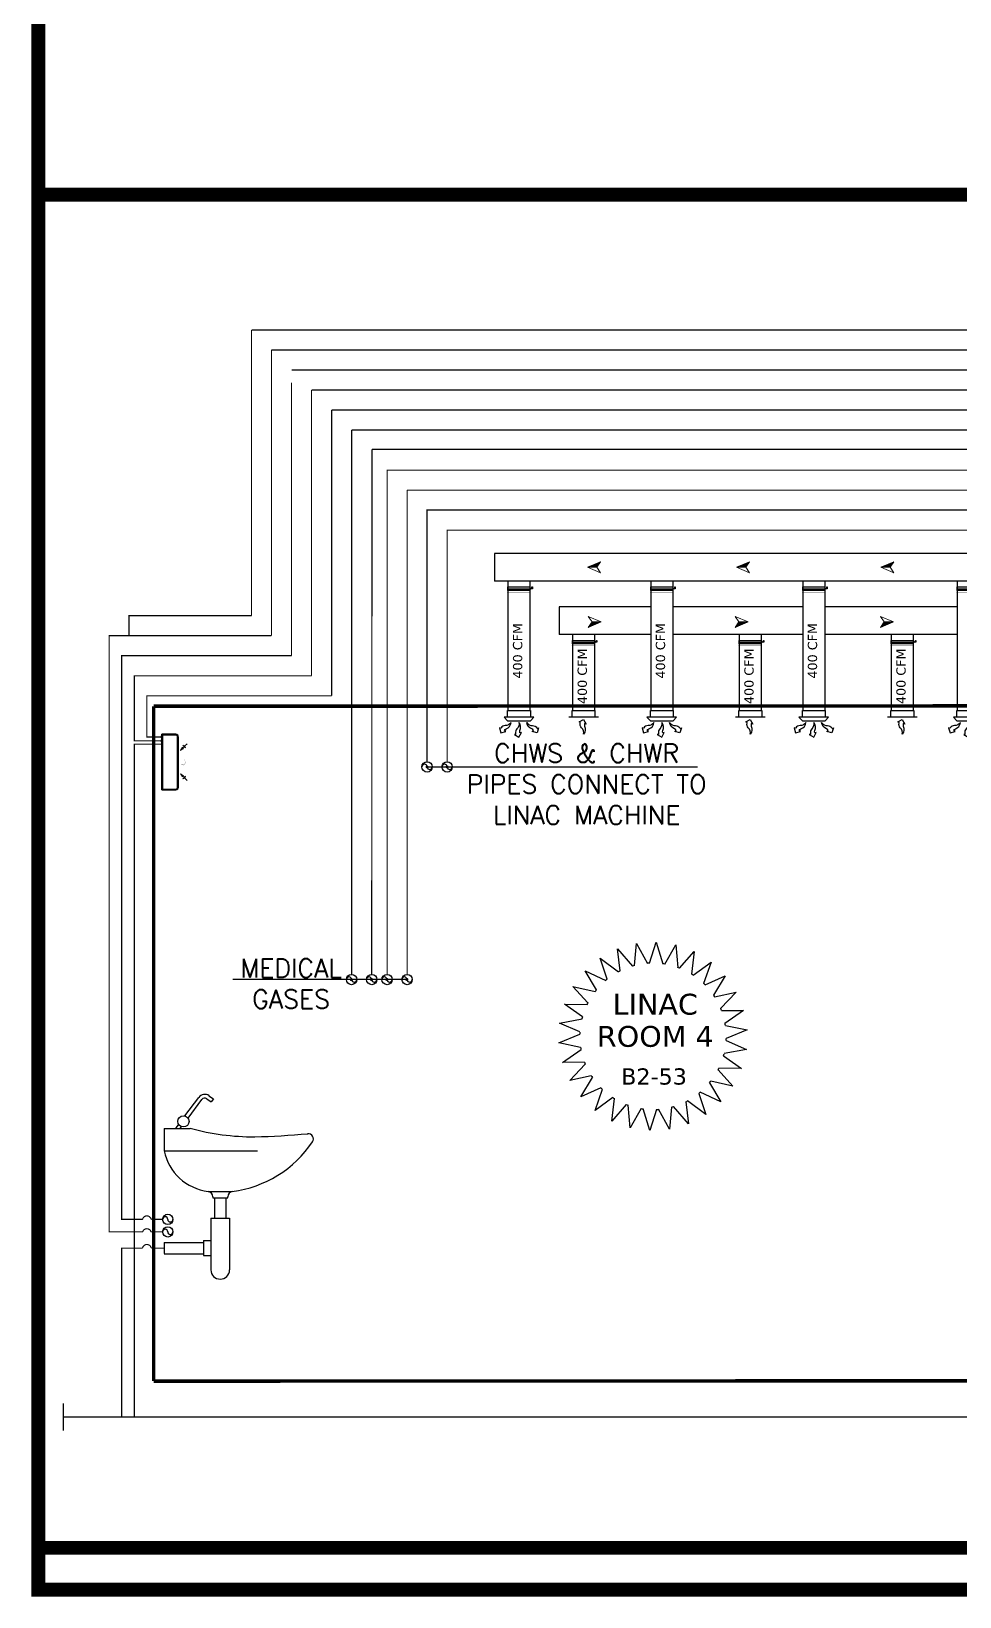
# Model space of a CAD drawing. Header units: inches. Extents: x -24112 to -17439, y -10663 to -8397.
# Drawn here: x -24112 to -23311, y -10663 to -9311 of the extents above; entities that cross this region are included whole.
import ezdxf
from ezdxf.enums import TextEntityAlignment as Align
from ezdxf.lldxf.tags import DXFTag

# ---------------------------------------------------------------- set-up
doc = ezdxf.new("R2010")
doc.units = ezdxf.units.IN
doc.header["$LTSCALE"] = 300
doc.header["$MEASUREMENT"] = 0
doc.linetypes.add('CONTINUÏUS', pattern=[0])
doc.layers.get('0').update_dxf_attribs({"linetype": 'CONTINUOUS'})
doc.layers.get('Defpoints').update_dxf_attribs({"color": 2, "linetype": 'CONTINUOUS'})
for name, color, linetype in [('A-TEXT', 252, 'CONTINUOUS'), ('AC-DIFFUSER', 2, 'CONTINUÏUS'), ('AC-EA-DUCT', 8, 'CONTINUOUS'), ('AC-FA-DUCT', 8, 'CONTINUOUS'), ('ch.w.ret.', 1, 'CONTINUOUS'), ('CI-PIPE', 153, 'CONTINUOUS'), ('DUCT TEXT', 3, 'CONTINUOUS'), ('E-FIX', 4, 'CONTINUOUS'), ('EAD', 30, 'CONTINUOUS'), ('FIXTURE', 1, 'CONTINUOUS'), ('M-AC-Grille', 3, 'CONTINUOUS'), ('M-TEXT', 3, 'CONTINUOUS'), ('NUMBERING', 5, 'CONTINUOUS'), ('P-N2O', 56, 'NO2_PIPE'), ('P-OX NEW', 180, 'OXYGEN_GAS'), ('P-VAC NEW', 211, 'VACCUM_GAS'), ('REF.PIPE', 5, 'CONTINUOUS'), ('SA-DIM', 3, 'CONTINUOUS'), ('SA-LEADER', 30, 'CONTINUOUS'), ('SA-MA', 60, 'CONTINUOUS'), ('VCD', 1, 'CONTINUOUS'), ('YH-CHWR', 4, 'CONTINUÏUS'), ('YH-CHWS', 6, 'CONTINUOUS')]:
    doc.layers.add(name, color=color, linetype=linetype)
for name, color, linetype, lineweight in [('PIPE HANGER', 1, 'CONTINUOUS', 5), ('Room Text', 7, 'CONTINUOUS', 5), ('S-A-DUCT', 3, 'CONTINUOUS', 15)]:
    doc.layers.add(name, color=color, linetype=linetype, lineweight=lineweight)
doc.styles.add('2nd Floor ELEC$0$SMC_DIMMING', font='simplex.shx', dxfattribs={"width": 0.8})
doc.styles.add('ROMANS', font='romans')
doc.styles.add('Verdana', font='verdana.ttf')
tags = doc.linetypes.add('CHLLID_WATER_RETURN', pattern='A,30.7,-5.08,["CHWR",Standard,S=2.54,R=0,X=-2.54,Y=-1.27],-10.46', length=46.24).pattern_tags.tags
tags[6] = DXFTag(74, 10)
tags = doc.linetypes.add('CHLLID_WATER_SUPPLY', pattern='A,30.7,-5.08,["CHWS",Standard,S=2.54,R=0,X=-2.54,Y=-1.27],-10.46', length=46.24).pattern_tags.tags
tags[6] = DXFTag(74, 10)
tags = doc.linetypes.add('CONDENSATE_DRAIN', pattern='A,0.5,-0.2,["CD",Standard,S=0.1,R=0,X=-0.1,Y=-0.05],-0.2', length=0.9).pattern_tags.tags
tags[6] = DXFTag(74, 10)
tags = doc.linetypes.add('COOL_WATER', pattern='A,0.5,-0.2,["CW",Standard,S=0.1,R=0,X=-0.1,Y=-0.05],-0.2', length=0.9).pattern_tags.tags
tags[6] = DXFTag(74, 10)
tags = doc.linetypes.add('DRAINE', pattern='A,0.5,-0.2,["D",Standard,S=0.1,R=0,X=-0.1,Y=-0.05],-0.2', length=0.9).pattern_tags.tags
tags[6] = DXFTag(74, 10)
tags = doc.linetypes.add('HOT_WATER_RETURN', pattern='A,0.5,-0.2,["HWR",Standard,S=0.1,R=0,X=-0.1,Y=-0.05],-0.2', length=0.9).pattern_tags.tags
tags[6] = DXFTag(74, 10)
tags = doc.linetypes.add('HOT_WATER_SUPPLY', pattern='A,0.5,-0.2,["HW",Standard,S=0.1,R=0,X=-0.1,Y=-0.05],-0.2', length=0.9).pattern_tags.tags
tags[6] = DXFTag(74, 10)
tags = doc.linetypes.add('MA_LINE', pattern='A,0.5,-0.2,["MA",Standard,S=0.1,R=0,X=-0.1,Y=-0.05],-0.25', length=0.95).pattern_tags.tags
tags[6] = DXFTag(74, 10)
doc.linetypes.add('NO2_PIPE', pattern='A,0.5,-0.2,["N2O",Standard,S=0.1,R=0,X=-0.1,Y=-0.05],-0.25', length=0.95)
doc.linetypes.add('OXYGEN_GAS', pattern='A,0.5,-0.2,["OX",Standard,S=0.1,R=0,X=-0.1,Y=-0.05],-0.2', length=0.9)
tags = doc.linetypes.add('REFRIGERANT_RETURN', pattern='A,0.5,-0.2,["RR",Standard,S=0.1,R=0,X=-0.1,Y=-0.05],-0.2', length=0.9).pattern_tags.tags
tags[6] = DXFTag(74, 10)
tags = doc.linetypes.add('REFRIGERANT_SUPPLY', pattern='A,0.5,-0.2,["RS",Standard,S=0.1,R=0,X=-0.1,Y=-0.05],-0.2', length=0.9).pattern_tags.tags
tags[6] = DXFTag(74, 10)
doc.linetypes.add('VACCUM_GAS', pattern='A,0.5,-0.2,["VAC",Standard,S=0.1,R=0,X=-0.1,Y=-0.05],-0.25', length=0.95)
doc.dimstyles.new('2nd Floor ELEC$0$SMC_DOT_1-8', dxfattribs={"dimscale": 4, "dimtxt": 2, "dimasz": 0.66, "dimexe": 1.8, "dimexo": 0.625, "dimgap": 0.9, "dimtad": 0, "dimtih": 1, "dimtoh": 1, "dimdec": 0, "dimzin": 0, "dimdsep": 46, "dimlunit": 3, "dimtxsty": '2nd Floor ELEC$0$SMC_DIMMING', "dimcen": 0.09, "dimclrd": 34, "dimclre": 34, "dimclrt": 123, "dimadec": 0, "dimazin": 0, "dimtfac": 1, "dimtdec": 0, "dimtofl": 0, "dimtmove": 0, "dimatfit": 3, "dimldrblk": '2nd Floor ELEC$0$SMC_DOT', "dimfxl": 1, "dimtolj": 1, "dimtzin": 0, "dimarcsym": 0})

# ---------------------------------------------------------------- blocks, each defined once
blk = doc.blocks.new('AROW')
h = blk.add_hatch()
h.set_pattern_fill('ANSI31,_O', color=8, scale=33.381621)
h.set_pattern_definition([(45, (-361.5264, -565.2318), (-2.950546, 2.950546), [])])
h.paths.add_polyline_path([(34, 0), (-34, 0), (-61, 40)])
for p, q in [((-34, 0), (-61, 40)), ((34, 0), (-61, 40)), ((-61, -40), (-34, 0)), ((-61, -40), (34, 0)), ((-34, 0), (34, 0))]:
    blk.add_line(p, q)
blk = doc.blocks.new('*U25')
at = {"linetype": 'Continuous'}
for points in [[(-18.75, -3.75), (-18.75, 3.75), (-45, 3.75), (-45, 37.5), (-52.5, 37.5), (-52.5, -3.75), (-18.75, -3.75)], [(482.6, 37.5), (0, 37.5), (0, -37.5), (482.6, -37.5)]]:
    blk.add_lwpolyline(points, close=True, dxfattribs=at)
at = {"linetype": 'Continuous', "const_width": 3.75}
blk.add_lwpolyline([(482.6, -75), (482.6, -75), (-18.75, -75), (0, -75), (0, 75), (-18.75, 75), (0, 75), (482.6, 75), (501.35, 75), (482.6, 75), (482.6, -75), (501.35, -75), (482.6, -75)], dxfattribs=at)
blk.add_lwpolyline([(0, -18.75), (0, 18.75), (-18.75, 18.75), (-18.75, -18.75)], close=True, dxfattribs=at)
at = {"linetype": 'Continuous'}
blk.add_lwpolyline([(482.6, 0), (0, 0)], dxfattribs=at)
blk = doc.blocks.new('sa')
at = {"color": 2, "ltscale": 10}
blk.add_lwpolyline([(402, 102), (439, 65), (439, 242), (262, 242), (299, 205, -0.193494), (225, 164, 0.295869), (0, 0, -0.253438), (222, 45, 0.276696), (384, 83)], format="xyb", close=True, dxfattribs=at)
blk = doc.blocks.new('SAG20')
at = {"layer": 'M-AC-Grille'}
for p, q in [((-325, -75), (325, -75)), ((-325, -75), (-250, -149)), ((250, -149), (-250, -149)), ((325, -75), (250, -149))]:
    blk.add_line(p, q, dxfattribs=at)
blk.add_lwpolyline([(250, -75), (250, 75), (-250, 75), (-250, -75)], dxfattribs=at)
for p, xscale, yscale, zscale, rotation in [((-172, -189), 0.6375000000000284, 0.6375000000000284, 0.6375000000000284, 196.1471408997782), ((0, -189), -0.6375000000000283, 0.6375, 0.6375, 118.8528591002218), ((172, -189), -0.6375000000000284, 0.6375000000000001, 0.6375, 163.8528591002218)]:
    blk.add_blockref('sa', p, dxfattribs=dict(at, xscale=xscale, yscale=yscale, zscale=zscale, rotation=rotation))
blk = doc.blocks.new('RAG48')
at = {"layer": 'M-AC-Grille'}
blk.add_line((-325, -75), (325, -75), dxfattribs=at)
blk.add_lwpolyline([(250, -75), (250, 75), (-250, 75), (-250, -75)], dxfattribs=at)
at = {"layer": 'M-AC-Grille', "xscale": 0.6375000000000415, "yscale": 0.6375000000000415, "zscale": 0.6375000000000415, "rotation": 61.14714089977676}
blk.add_blockref('sa', (0, -443), dxfattribs=at)
blk = doc.blocks.new('AIRFLOW')
at = {"color": 1, "const_width": 0.1}
blk.add_lwpolyline([(2.5, 2.5), (0, 2.5), (0, -2.5), (2.5, -2.5), (2.5, -3.75), (5, 0), (2.5, 3.75)], close=True, dxfattribs=at)
blk = doc.blocks.new('A$C527C2674')
h = blk.add_hatch(color=100)
edge = h.paths.add_edge_path()
edge.add_arc((-20.7, 4.2), 7.48, 52.227, 75.9678)
edge.add_line((-18.9, 11.5), (-17.5, 12.9))
edge.add_arc((-10.2, 14.7), 7.48, 194.0322, 217.773)
h = blk.add_hatch(color=100)
edge = h.paths.add_edge_path()
edge.add_arc((-20.7, -4.2), 7.48, 284.0322, 307.773)
edge.add_arc((-10.2, -14.7), 7.48, 142.227, 165.9678)
edge.add_line((-17.5, -12.9), (-18.9, -11.5))
at = {"color": 100, "linetype": 'Continuous', "lineweight": 15}
for p, q in [((-17.5, 12.9), (-18.9, 11.5)), ((-17.5, -12.9), (-18.9, -11.5))]:
    blk.add_line(p, q, dxfattribs=at)
at = {"color": 1, "linetype": 'Continuous', "lineweight": 15}
for points in [[(-18.2, 12.2), (-18.9, 12.9, 0.209972), (-20.6, 12.3, -0.048271), (-19.5, 13.5, 0.048271), (-18.3, 14.6, -0.209972), (-20, 14), (-21.8, 15.8)], [(-18.2, -12.2), (-18.9, -12.9, -0.209972), (-20.6, -12.3, 0.048271), (-19.5, -13.5, -0.048271), (-18.3, -14.6, 0.209972), (-20, -14), (-21.8, -15.8)]]:
    blk.add_lwpolyline(points, format="xyb", dxfattribs=at)
at = {"color": 100, "linetype": 'Continuous', "lineweight": 15}
for points in [[(-18.9, 11.5, -0.103961), (-16.1, 10.1, -0.103961), (-17.5, 12.9, -0.103961)], [(-18.9, -11.5, 0.103961), (-16.1, -10.1, 0.103961), (-17.5, -12.9, 0.103961)]]:
    blk.add_lwpolyline(points, format="xyb", dxfattribs=at)
at = {"layer": 'AC-FA-DUCT', "color": 1}
for p, q in [((-14.4, 21.6), (-14.4, -21.6)), ((0, 24), (-12.1, 24)), ((0, 24), (0, -24)), ((-12.1, -24), (-6.1, -24)), ((-6.1, -24), (0, -24))]:
    blk.add_line(p, q, dxfattribs=at)
at = {"layer": 'AC-FA-DUCT', "color": 7}
blk.add_lwpolyline([(-13.7, 21.6), (-13.7, -21.6, 0.414214), (-12.1, -23.3), (-0.7, -23.3), (-0.7, 23.3), (-12.1, 23.3, 0.414214)], format="xyb", close=True, dxfattribs=at)
at = {"layer": 'AC-FA-DUCT', "color": 2}
for points in [[(-0.7, -15.2), (-0.7, -15.8), (0.2, -15.8), (0.2, -15.2)], [(-0.7, -17.5), (-0.7, -19.2), (0.5, -19.2), (0.5, -17.5)], [(-0.7, -20.8), (-0.7, -22.5), (0.5, -22.5), (0.5, -20.8)]]:
    blk.add_lwpolyline(points, close=True, dxfattribs=at)
at = {"layer": 'AC-FA-DUCT', "color": 1}
for centre, start, end in [((-12.1, 21.6), 90, 180), ((-12.1, -21.6), 180, 270)]:
    blk.add_arc(centre, 2.36, start, end, dxfattribs=at)
at = {"layer": 'AC-EA-DUCT', "color": 1, "xscale": 0.8388157894736888, "yscale": 0.8388157894736888, "zscale": 0.8388157894736888, "rotation": 180}
blk.add_blockref('AIRFLOW', (-16.8, 0), dxfattribs=at)
blk = doc.blocks.new('WBP-SV')
at = {"layer": 'FIXTURE', "lineweight": -3}
for p, q in [((2.78, 33.66), (4.63, 36.14)), ((3.2, 33.38), (5.03, 35.84)), ((5.71, 35.95), (6.3, 35.54)), ((6, 36.36), (6.59, 35.95)), ((6.59, 35.95), (6.3, 35.54)), ((0, 32), (3.5, 32)), ((0, 32), (0, 29)), ((1.55, 32), (1.95, 32.54)), ((2.17, 32), (2.34, 32.23)), ((0, 29), (12.48, 29)), ((5.89, 23.55), (9.11, 23.57)), ((6.5, 22.86), (6.5, 22.73)), ((6.5, 22.73), (8.5, 22.73)), ((6.75, 22.73), (6.75, 20)), ((8.25, 22.73), (8.25, 20)), ((8.5, 22.73), (8.5, 22.87)), ((6.25, 20), (6.25, 13.1)), ((6.25, 20), (8.75, 20)), ((8.75, 20), (8.75, 13.1)), ((0, 16.75), (5.25, 16.75)), ((5.25, 17), (5.25, 15)), ((5.25, 17), (6.25, 17)), ((0, 15.25), (5.25, 15.25)), ((5.25, 15), (6.25, 15))]:
    blk.add_line(p, q, dxfattribs=at)
blk.add_circle((2.59, 32.93), 0.75, dxfattribs=at)
for centre, radius, start, end in [((5.43, 35.54), 1, 55.2012, 143.367), ((5.43, 35.54), 0.5, 55.2012, 143.367), ((12, 63.24), 32.37, 254.7703, 270.1893), ((7.16, 38.69), 15.25, 277.3423, 326.1557), ((8.6, 149.68), 118.87, 271.6928, 275.1072), ((19.24, 30.59), 0.7, 326.1557, 95.1072), ((6.79, 30.44), 6.94, 191.9471, 262.5341), ((5.8, 22.86), 0.7, 0, 82.5341), ((9.2, 22.87), 0.7, 97.3423, 180), ((7.5, 13.1), 1.25, 180, 0)]:
    blk.add_arc(centre, radius, start, end, dxfattribs=at)
blk = doc.blocks.new('2nd Floor ELEC$0$SMC_DOT')
at = {"color": 0, "linetype": 'ByBlock', "lineweight": -2}
blk.add_line((-0.5, 0), (-1, 0), dxfattribs=at)
at = {"color": 0, "linetype": 'ByBlock', "const_width": 0.5}
blk.add_lwpolyline([(-0.25, 0, 1), (0.25, 0, 1)], format="xyb", close=True, dxfattribs=at)
blk = doc.blocks.new('*U41')
at = {"lineweight": -3}
for p, q in [((-5.7, -8.8), (0, 9.4)), ((0, 9.4), (5.7, -9.4))]:
    blk.add_line(p, q, dxfattribs=at)
blk = doc.blocks.new('*U42')
at = {"layer": 'AC-DIFFUSER', "color": 0, "linetype": 'ByBlock', "lineweight": -2, "transparency": 16777216}
for p, rotation in [((-104754.6, -46180.6), 24.00000000000002), ((-104740.1, -46176.5), 11.99999999999999), ((-104710.2, -46177.7), 348.0000000000001), ((-104696.1, -46182.9), 336.0000000000001), ((-104779.5, -46197.2), 48.00000000000002), ((-104767.9, -46187.6), 36.00000000000003), ((-104683.3, -46190.9), 324.0000000000001), ((-104788.8, -46209.1), 60.00000000000001), ((-104672.6, -46201.4), 312.0000000000001), ((-104795.4, -46222.6), 72.00000000000003), ((-104664.2, -46213.9), 300.0000000000001), ((-104658.6, -46227.9), 288.0000000000001), ((-104799.1, -46237.1), 84.00000000000003), ((-104656, -46242.7), 276.0000000000001), ((-104799.7, -46252.2), 96), ((-104656.6, -46257.7), 264), ((-104797.2, -46267), 108), ((-104660.3, -46272.3), 252.0000000000001), ((-104791.6, -46281), 120), ((-104783.2, -46293.5), 132), ((-104667, -46285.8), 240), ((-104772.4, -46304), 144.0000000000001), ((-104687.9, -46307.3), 216), ((-104676.3, -46297.7), 228), ((-104759.7, -46312), 156.0000000000001), ((-104745.6, -46317.2), 168.0000000000001), ((-104730.7, -46319.4), 180), ((-104715.7, -46318.4), 192), ((-104701.2, -46314.3), 204)]:
    blk.add_blockref('*U41', p, dxfattribs=dict(at, rotation=rotation))
blk.add_blockref('*U41', (-104725.1, -46175.5), dxfattribs=at)
blk = doc.blocks.new('*U43')
at = {"lineweight": -3}
blk.add_arc((3.8, -63), 63.2, 92.6468, 94.2583, dxfattribs=at)
blk = doc.blocks.new('*U44')
at = {"layer": 'AC-DIFFUSER', "color": 0, "linetype": 'ByBlock', "lineweight": -2, "transparency": 16777216}
blk.add_blockref('*U43', (-104485.4, -46200.5), dxfattribs=at)
for p, rotation in [((-104472.2, -46201.1), 348.0000000000001), ((-104521.7, -46214.8), 36.00000000000004), ((-104510.7, -46207.5), 24.00000000000002), ((-104498.4, -46202.7), 12.00000000000005), ((-104459.5, -46204.4), 336.0000000000001), ((-104447.6, -46210.3), 324.0000000000001), ((-104531, -46224.2), 48.00000000000004), ((-104437.3, -46218.5), 312), ((-104428.9, -46228.7), 300.0000000000001), ((-104538.1, -46235.3), 60.00000000000001), ((-104422.8, -46240.4), 288.0000000000001), ((-104542.7, -46247.7), 72.00000000000003), ((-104419.3, -46253.2), 276.0000000000001), ((-104544.7, -46260.7), 84.00000000000004), ((-104418.5, -46266.3), 264), ((-104543.9, -46273.9), 96.00000000000004), ((-104420.5, -46279.4), 252), ((-104540.4, -46286.6), 108), ((-104425.1, -46291.8), 240), ((-104534.3, -46298.3), 120), ((-104525.9, -46308.5), 132), ((-104432.2, -46302.9), 228), ((-104515.6, -46316.8), 144.0000000000001), ((-104503.8, -46322.7), 156.0000000000001), ((-104452.5, -46319.6), 204), ((-104441.5, -46312.3), 216), ((-104491, -46326), 168.0000000000001), ((-104477.8, -46326.6), 180), ((-104464.8, -46324.4), 192)]:
    blk.add_blockref('*U43', p, dxfattribs=dict(at, rotation=rotation))

msp = doc.modelspace()

# ---------------------------------------------------------------- linework, layer by layer
at = {"layer": 'A-TEXT', "const_width": 3}
for points in [[(-22589, -9893.5), (-24006.4, -9894.1)], [(-24006.4, -9894.1), (-24006.4, -10476.9)], [(-24006.4, -10476.9), (-24006.4, -9894.1)], [(-22589, -10476.3), (-24006.4, -10476.9)]]:
    msp.add_lwpolyline(points, dxfattribs=at)
at = {"layer": 'ch.w.ret.', "linetype": 'HOT_WATER_SUPPLY', "lineweight": -3, "ltscale": 0.2}
msp.add_line((-23997.5, -10357.2), (-23997.5, -10366.8), dxfattribs=at)
at = {"layer": 'ch.w.ret.', "linetype": 'HOT_WATER_SUPPLY', "lineweight": -3, "ltscale": 0.25, "const_width": 1}
for points in [[(-23904.8, -9586.5), (-22647.1, -9586.5)], [(-23904.8, -9833.2), (-23904.8, -9586.5)], [(-24016.1, -10348), (-24044.9, -10348), (-24044.9, -9833.2), (-23904.8, -9833.2)], [(-23998.8, -10348), (-24008.6, -10348)]]:
    msp.add_lwpolyline(points, dxfattribs=at)
msp.add_lwpolyline([(-24016.1, -10348.4, -0.829654), (-24008.6, -10348.4, 0.634881)], format="xyb", dxfattribs=at)
at = {"layer": 'ch.w.ret.', "linetype": 'HOT_WATER_SUPPLY', "lineweight": -3, "ltscale": 0.2}
msp.add_circle((-23994.3, -10348), 4.46, dxfattribs=at)
for centre, start, end in [((-23996.5, -10348), 0, 180), ((-23992.1, -10348), 180, 0)]:
    msp.add_arc(centre, 2.23, start, end, dxfattribs=at)
at = {"layer": 'CI-PIPE', "linetype": 'DRAINE', "ltscale": 0.3, "const_width": 1}
for points in [[(-24034.1, -10507.9), (-24034.1, -10362), (-24016.1, -10362)], [(-24008.6, -10362), (-23997.5, -10362)]]:
    msp.add_lwpolyline(points, dxfattribs=at)
msp.add_lwpolyline([(-24016.1, -10362, -0.829654), (-24008.6, -10362, 0.634881)], format="xyb", dxfattribs=at)
at = {"layer": 'Defpoints', "lineweight": -3, "const_width": 12}
msp.add_lwpolyline([(-20090.2, -8402.5), (-24106.1, -8402.5), (-24106.1, -10657), (-20090.2, -10657)], close=True, dxfattribs=at)
at = {"layer": 'DUCT TEXT', "color": 253, "lineweight": -3, "const_width": 12}
for points in [[(-24106.1, -9452.3), (-20121.2, -9452.3)], [(-24106.1, -10620.8), (-20121.2, -10620.8)]]:
    msp.add_lwpolyline(points, dxfattribs=at)
at = {"layer": 'EAD', "lineweight": -3}
for p, q in [((-23577.4, -9808.3), (-23656.5, -9808.3)), ((-23446.2, -9808.3), (-23558.4, -9808.3)), ((-23312.9, -9808.3), (-23427.2, -9808.3)), ((-23577.4, -9832.3), (-23656.5, -9832.3)), ((-23652.1, -9832.3), (-23656.5, -9832.3)), ((-23446.2, -9832.3), (-23558.4, -9832.3)), ((-23312.9, -9832.3), (-23427.2, -9832.3))]:
    msp.add_line(p, q, dxfattribs=at)
at = {"layer": 'EAD'}
for p, q in [((-23644.9, -9832.3), (-23644.9, -9897.7)), ((-23625.9, -9832.3), (-23625.9, -9897.7)), ((-23501, -9832.3), (-23501, -9897.7)), ((-23482, -9832.3), (-23482, -9897.7)), ((-23369.8, -9832.3), (-23369.8, -9897.7)), ((-23350.8, -9832.3), (-23350.8, -9897.7))]:
    msp.add_line(p, q, dxfattribs=at)
at = {"layer": 'NUMBERING'}
for p, q in [((-23712.3, -9762.1), (-23712.3, -9786.1)), ((-23700.7, -9786.1), (-23700.7, -9897.7)), ((-23681.7, -9786.1), (-23681.7, -9897.7)), ((-23577.4, -9786.1), (-23577.4, -9897.7)), ((-23558.4, -9786.1), (-23558.4, -9897.7)), ((-23446.2, -9786.1), (-23446.2, -9897.7)), ((-23427.2, -9786.1), (-23427.2, -9897.7)), ((-23312.9, -9786.1), (-23312.9, -9897.7))]:
    msp.add_line(p, q, dxfattribs=at)
at = {"layer": 'NUMBERING', "lineweight": -3}
for p, q in [((-22800.4, -9762.2), (-23712.3, -9762.1)), ((-22776.4, -9786.2), (-23712.3, -9786.1))]:
    msp.add_line(p, q, dxfattribs=at)
at = {"layer": 'P-N2O', "ltscale": 0.25, "const_width": 1}
for points in [[(-23835.6, -10125.6), (-23835.6, -9655.6)], [(-23835.6, -9655.6), (-23174.5, -9655.6)]]:
    msp.add_lwpolyline(points, dxfattribs=at)
at = {"layer": 'P-N2O', "ltscale": 0.25}
for centre in [(-23770.5, -9946.5), (-23835.6, -10130.1)]:
    msp.add_circle(centre, 4.46, dxfattribs=at)
for centre, start, end in [((-23772.7, -9946.5), 0, 180), ((-23768.2, -9946.5), 180, 0), ((-23837.8, -10130.1), 0, 180), ((-23833.4, -10130.1), 180, 0)]:
    msp.add_arc(centre, 2.23, start, end, dxfattribs=at)
at = {"layer": 'P-OX NEW', "ltscale": 0.25, "const_width": 1}
for points in [[(-23787.7, -9707.5), (-23174.5, -9707.5)], [(-23787.7, -10125.6), (-23787.7, -9707.5)]]:
    msp.add_lwpolyline(points, dxfattribs=at)
at = {"layer": 'P-OX NEW', "ltscale": 0.25}
msp.add_circle((-23787.7, -10130.1), 4.46, dxfattribs=at)
for centre, start, end in [((-23790, -10130.1), 0, 180), ((-23785.5, -10130.1), 180, 0)]:
    msp.add_arc(centre, 2.23, start, end, dxfattribs=at)
at = {"layer": 'P-VAC NEW', "ltscale": 0.25, "const_width": 1}
for points in [[(-23818.3, -10125.6), (-23818, -9672.3)], [(-23818, -9672.3), (-23818, -9672.3), (-23818, -9672.3), (-23174.4, -9672.3)]]:
    msp.add_lwpolyline(points, dxfattribs=at)
at = {"layer": 'P-VAC NEW', "ltscale": 0.25}
for centre in [(-23753.2, -9946.5), (-23818.3, -10130.1)]:
    msp.add_circle(centre, 4.46, dxfattribs=at)
for centre, start, end in [((-23755.4, -9946.5), 0, 180), ((-23750.9, -9946.5), 180, 0), ((-23820.6, -10130.1), 0, 180), ((-23816.1, -10130.1), 180, 0)]:
    msp.add_arc(centre, 2.23, start, end, dxfattribs=at)
at = {"layer": 'REF.PIPE', "linetype": 'REFRIGERANT_SUPPLY', "ltscale": 0.25, "const_width": 1}
for points in [[(-23870.2, -9867.8), (-23870.2, -9621)], [(-23870.2, -9621), (-22862.3, -9621)], [(-23870.2, -9867.8), (-24023.2, -9867.8), (-24023.2, -9918.3), (-24023.2, -9924), (-24000, -9924)]]:
    msp.add_lwpolyline(points, dxfattribs=at)
at = {"layer": 'REF.PIPE', "linetype": 'REFRIGERANT_RETURN', "ltscale": 0.25, "const_width": 1}
for points in [[(-23852.9, -9638.3), (-23163.7, -9638.3)], [(-23852.9, -9885.1), (-23852.9, -9638.3)], [(-24000, -9920.7), (-24012.4, -9920.7), (-24012.4, -9885.1), (-24007.6, -9885.1), (-23852.9, -9885.1)]]:
    msp.add_lwpolyline(points, dxfattribs=at)
at = {"layer": 'SA-LEADER', "lineweight": -3}
msp.add_line((-23656.5, -9808.3), (-23656.5, -9832.3), dxfattribs=at)
at = {"layer": 'SA-LEADER', "color": 11, "linetype": 'HOT_WATER_RETURN', "lineweight": -3, "ltscale": 0.25, "true_color": 0xf27172, "const_width": 1}
for points in [[(-23922, -9569.2), (-22664.4, -9569.2)], [(-23922, -9815.9), (-23922, -9569.2)], [(-24027.8, -9833.2), (-24027.8, -9815.9), (-23922, -9815.9)]]:
    msp.add_lwpolyline(points, dxfattribs=at)
at = {"layer": 'SA-LEADER', "linetype": 'CONDENSATE_DRAIN', "lineweight": -3, "ltscale": 0.25, "const_width": 1}
for points in [[(-23999.7, -9926.9), (-23999.7, -9926.9), (-24023.2, -9926.8), (-24023.2, -9930.7)], [(-24023.2, -9930.7), (-24023.2, -10507.9)]]:
    msp.add_lwpolyline(points, dxfattribs=at)
at = {"layer": 'SA-LEADER', "color": 105, "linetype": 'DRAINE', "lineweight": -3, "const_width": 1}
msp.add_lwpolyline([(-24084.5, -10496.1), (-24084.5, -10519.7)], dxfattribs=at)
at = {"layer": 'SA-LEADER', "color": 105, "linetype": 'DRAINE', "lineweight": -3, "ltscale": 0.25, "const_width": 1}
msp.add_lwpolyline([(-20615.2, -10507.9), (-24084.5, -10507.9)], dxfattribs=at)
at = {"layer": 'SA-MA', "linetype": 'MA_LINE', "ltscale": 0.25, "const_width": 1}
msp.add_lwpolyline([(-23805, -10125.6), (-23805, -9690.2), (-23174.5, -9690.2)], dxfattribs=at)
at = {"layer": 'SA-MA', "linetype": 'MA_LINE', "ltscale": 0.25}
msp.add_circle((-23805, -10130.1), 4.46, dxfattribs=at)
for centre, start, end in [((-23807.3, -10130.1), 0, 180), ((-23802.8, -10130.1), 180, 0)]:
    msp.add_arc(centre, 2.23, start, end, dxfattribs=at)
at = {"layer": 'YH-CHWR', "linetype": 'COOL_WATER', "ltscale": 0.25, "const_width": 1}
for points in [[(-22851.6, -9603.7), (-23887.5, -9603.7)], [(-23887.5, -9603.7), (-23887.5, -9603.7)], [(-23887.5, -9850.5), (-23887.5, -9614.8)], [(-24016.1, -10337.2), (-24034.1, -10337.2), (-24034.1, -9850.5), (-23887.5, -9850.5)], [(-23998.8, -10337.2), (-24008.6, -10337.2)]]:
    msp.add_lwpolyline(points, dxfattribs=at)
at = {"layer": 'YH-CHWR', "linetype": 'CHLLID_WATER_RETURN', "ltscale": 0.009, "const_width": 1}
msp.add_lwpolyline([(-23770.5, -9942), (-23770.5, -9724.7), (-23174.5, -9724.7)], dxfattribs=at)
at = {"layer": 'YH-CHWR', "linetype": 'COOL_WATER', "ltscale": 0.25, "const_width": 1}
msp.add_lwpolyline([(-24016.1, -10337.3, -0.829654), (-24008.6, -10337.3, 0.634881)], format="xyb", dxfattribs=at)
at = {"layer": 'YH-CHWR', "linetype": 'COOL_WATER', "ltscale": 0.2}
msp.add_circle((-23994.3, -10337.2), 4.46, dxfattribs=at)
for centre, start, end in [((-23996.5, -10337.2), 0, 180), ((-23992.1, -10337.2), 180, 0)]:
    msp.add_arc(centre, 2.23, start, end, dxfattribs=at)
at = {"layer": 'YH-CHWS', "linetype": 'CHLLID_WATER_SUPPLY', "ltscale": 0.009, "const_width": 1}
msp.add_lwpolyline([(-23753.2, -9942), (-23753.2, -9742), (-23174.5, -9742)], dxfattribs=at)

# ---------------------------------------------------------------- block references
at = {"layer": 'AC-DIFFUSER', "lineweight": -3}
for name, p in [('*U42', (81152.4, 36068.3)), ('*U44', (80906.1, 36084.4))]:
    msp.add_blockref(name, p, dxfattribs=at)
at = {"layer": 'E-FIX', "rotation": 180}
msp.add_blockref('A$C527C2674', (-23999.5, -9942.3), dxfattribs=at)
at = {"layer": 'FIXTURE', "ltscale": 0.05, "xscale": 6.462573255814143, "yscale": 6.462573255814143, "zscale": 6.462573255814143}
msp.add_blockref('WBP-SV', (-23997.5, -10465.4), dxfattribs=at)
at = {"layer": 'PIPE HANGER', "xscale": -0.1181102362204724, "yscale": 0.1181102362204724, "zscale": 0.1181102362204724}
for p in [(-23627.9, -9774.1), (-23499.3, -9774.1), (-23374.7, -9774.1)]:
    msp.add_blockref('AROW', p, dxfattribs=at)
at = {"layer": 'PIPE HANGER', "xscale": -0.1181102362204724, "yscale": 0.1181102362204724, "zscale": 0.1181102362204724, "rotation": 180}
for p in [(-23624.1, -9821.3), (-23497.3, -9821.3), (-23371.9, -9821.3)]:
    msp.add_blockref('AROW', p, dxfattribs=at)
at = {"layer": 'SA-DIM', "xscale": -0.03937007874015748, "yscale": 0.03937007874015748, "zscale": 0.03937007874015748}
for p in [(-23691.2, -9900.7), (-23567.9, -9900.7), (-23436.7, -9900.7), (-23303.4, -9900.7)]:
    msp.add_blockref('SAG20', p, dxfattribs=at)
at = {"layer": 'SA-LEADER', "lineweight": -3, "xscale": -0.03937007874015748, "yscale": 0.03937007874015748, "zscale": 0.03937007874015748}
for p in [(-23635.4, -9900.7), (-23491.5, -9900.7), (-23360.3, -9900.7)]:
    msp.add_blockref('RAG48', p, dxfattribs=at)
at = {"layer": 'VCD', "ltscale": 100, "xscale": -0.03937007874015748, "yscale": 0.03937007874015748, "zscale": 0.03937007874015748}
for p in [(-23681.7, -9792.6), (-23558.4, -9792.6), (-23427.2, -9792.6), (-23293.9, -9792.6), (-23625.9, -9838.7), (-23482, -9838.7), (-23350.8, -9838.7)]:
    msp.add_blockref('*U25', p, dxfattribs=at)

# ---------------------------------------------------------------- texts
at = {"layer": 'M-TEXT', "color": 7, "lineweight": -3, "char_height": 16, "attachment_point": 2, "style": 'ROMANS'}
for s, insert, width in [('CHWS & CHWR PIPES CONNECT TO LINAC MACHINE', (-23632.8, -9926.7), 233.886), ('MEDICAL GASES', (-23887.9, -10112.3), 43.537)]:
    msp.add_mtext(s, dxfattribs=dict(at, insert=insert, width=width))
at = {"layer": 'Room Text', "style": 'Verdana'}
msp.add_text('B2-53', height=14, dxfattribs=at).set_placement((-23574.6, -10213.8), align=Align.MIDDLE_CENTER)
at = {"layer": 'Room Text', "lineweight": -3, "insert": (-23573.5, -10142.4), "char_height": 18, "width": 127.009, "attachment_point": 2, "line_spacing_factor": 0.926111, "style": 'Verdana'}
msp.add_mtext('LINAC ROOM 4', dxfattribs=at)
at = {"layer": 'S-A-DUCT', "lineweight": -3, "char_height": 8, "width": 58.879, "attachment_point": 7, "rotation": 90, "line_spacing_factor": 0.755801, "style": 'Verdana'}
for insert in [(-23688.2, -9870.2), (-23564.9, -9870.2), (-23433.7, -9870.2), (-23632.4, -9892.2), (-23488.5, -9892.2), (-23357.3, -9892.2)]:
    msp.add_mtext('400 CFM', dxfattribs=dict(at, insert=insert))

# ---------------------------------------------------------------- leaders
at = {"layer": 'SA-LEADER', "lineweight": -3}
for points in [[(-23770.5, -9946.5), (-23537.2, -9946.5)], [(-23753.2, -9946.5), (-23643.3, -9946.5)], [(-23818.6, -10130), (-23938.2, -10130.1)], [(-23835.9, -10130.1), (-23938.2, -10130.1)], [(-23805.3, -10130), (-23932.3, -10130.1)], [(-23788, -10130), (-23915, -10130.1)]]:
    msp.add_leader(points, dimstyle='2nd Floor ELEC$0$SMC_DOT_1-8', override={"dimgap": 0.9, "dimtad": 0}, dxfattribs=at)

doc.saveas('drawing.dxf')
